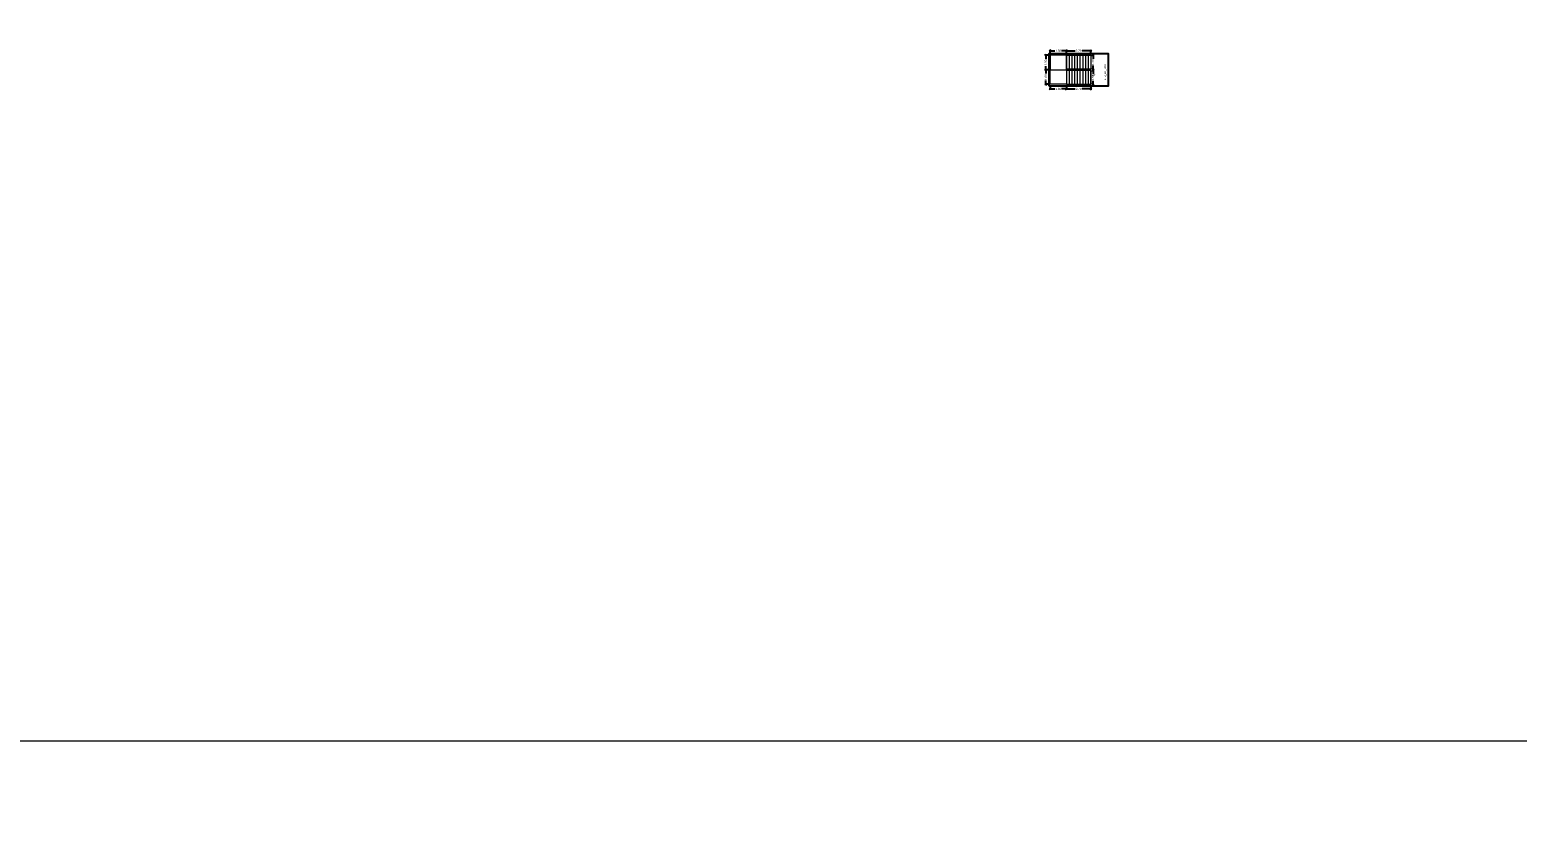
# Model space of a CAD drawing. Header units: metres. Extents: x 256329 to 886268, y -249371 to 355.
# Drawn here: x 285800.4 to 285964.5, y -1434.2 to -1347.7 of the extents above; entities that cross this region are included whole.
import ezdxf

# ---------------------------------------------------------------- set-up
doc = ezdxf.new("R2010")
doc.units = ezdxf.units.M
doc.header["$MEASUREMENT"] = 0
doc.header["$PDMODE"] = 35
doc.linetypes.add('CONTINOUS', pattern=[0])
doc.layers.get('0').update_dxf_attribs({"lineweight": 18})
doc.layers.get('Defpoints').update_dxf_attribs({"lineweight": 20})
doc.layers.add('A-AREA-BUILT UP', color=30, linetype='Continuous', lineweight=0, plot=False)
doc.layers.add('BLK_2_FLR_0_STAIR_5', color=7, linetype='Continuous', plot=False)
for name, color, linetype, lineweight in [('BLK_2_FLR_0_STAIR_5_FLIGHT_1', 7, 'Continuous', 0), ('BLK_2_FLR_0_STAIR_5_FLIGHT_2', 7, 'Continuous', 0), ('BLK_2_FLR_0_STAIR_5_LANDING_1', 7, 'Continuous', 0), ('BLK_2_FLR_0_STAIR_5_LANDING_2', 7, 'Continuous', 0), ('rm text', 7, 'Continuous', 20)]:
    doc.layers.add(name, color=color, linetype=linetype, lineweight=lineweight)
doc.styles.get("Standard").update_dxf_attribs({"font": 'arial.ttf'})
doc.dimstyles.new('METRIC DIM', dxfattribs={"dimtxt": 0.23, "dimasz": 0.18, "dimexe": 0.1, "dimexo": 0.1, "dimgap": 0.09, "dimtad": 0, "dimzin": 0, "dimdsep": 46, "dimtxsty": 'Standard', "dimblk": 'OBLIQUE', "dimcen": 0, "dimdle": 0.1, "dimclrd": 147, "dimclre": 147, "dimclrt": 7, "dimadec": 0, "dimazin": 0, "dimtfac": 1, "dimtofl": 0, "dimtmove": 0, "dimatfit": 2, "dimfxl": 0.125, "dimtolj": 1, "dimtzin": 0, "dimarcsym": 0})

# ---------------------------------------------------------------- blocks, each defined once
blk = doc.blocks.new('_Oblique')
at = {"color": 0, "linetype": 'ByBlock', "lineweight": -2}
blk.add_line((-0.5, -0.5), (0.5, 0.5), dxfattribs=at)
blk = doc.blocks.new('*D1091')
at = {"layer": 'BLK_2_FLR_0_STAIR_5_LANDING_2', "color": 147, "lineweight": -2, "transparency": 16777216}
for p, q in [((285912.888989, -1350.040033), (285913.511489, -1350.040033)), ((285912.988989, -1350.446986), (285912.988989, -1349.940033)), ((285914.888989, -1350.040033), (285914.266489, -1350.040033)), ((285914.788989, -1350.446986), (285914.788989, -1349.940033))]:
    blk.add_line(p, q, dxfattribs=at)
at = {"layer": 'Defpoints', "color": 0, "linetype": 'CONTINOUS', "transparency": 16777216}
for p in [(285912.988989, -1350.546986), (285914.788989, -1350.040033), (285914.788989, -1350.546986)]:
    blk.add_point(p, dxfattribs=at)
at = {"layer": 'BLK_2_FLR_0_STAIR_5_LANDING_2', "color": 147, "linetype": 'CONTINOUS', "lineweight": -2, "transparency": 16777216, "xscale": 0.18, "yscale": 0.18, "zscale": 0.18, "rotation": 180}
blk.add_blockref('_Oblique', (285912.988989, -1350.040033), dxfattribs=at)
at = {"layer": 'BLK_2_FLR_0_STAIR_5_LANDING_2', "color": 147, "linetype": 'CONTINOUS', "lineweight": -2, "transparency": 16777216, "xscale": 0.18, "yscale": 0.18, "zscale": 0.18}
blk.add_blockref('_Oblique', (285914.788989, -1350.040033), dxfattribs=at)
at = {"layer": 'BLK_2_FLR_0_STAIR_5_LANDING_2', "color": 7, "linetype": 'CONTINOUS', "transparency": 16777216, "insert": (285913.888989, -1350.040033), "char_height": 0.23, "attachment_point": 5}
blk.add_mtext('\\A1;1.80', dxfattribs=at)
blk = doc.blocks.new('*D1092')
at = {"layer": 'BLK_2_FLR_0_STAIR_5_LANDING_2', "color": 147, "lineweight": -2, "transparency": 16777216}
for p, q in [((285912.888989, -1350.546986), (285912.410571, -1350.546986)), ((285912.510571, -1350.446986), (285912.510571, -1350.969486)), ((285912.888989, -1352.146986), (285912.410571, -1352.146986)), ((285912.510571, -1352.246986), (285912.510571, -1351.724486))]:
    blk.add_line(p, q, dxfattribs=at)
at = {"layer": 'Defpoints', "color": 0, "linetype": 'CONTINOUS', "transparency": 16777216}
for p in [(285912.988989, -1350.546986), (285912.510571, -1352.146986), (285912.988989, -1352.146986)]:
    blk.add_point(p, dxfattribs=at)
at = {"layer": 'BLK_2_FLR_0_STAIR_5_LANDING_2', "color": 147, "linetype": 'CONTINOUS', "lineweight": -2, "transparency": 16777216, "xscale": 0.18, "yscale": 0.18, "zscale": 0.18}
for p, rotation in [((285912.510571, -1350.546986), 90), ((285912.510571, -1352.146986), 270)]:
    blk.add_blockref('_Oblique', p, dxfattribs=dict(at, rotation=rotation))
at = {"layer": 'BLK_2_FLR_0_STAIR_5_LANDING_2', "color": 7, "linetype": 'CONTINOUS', "transparency": 16777216, "insert": (285912.510571, -1351.346986), "char_height": 0.23, "attachment_point": 5, "rotation": 90}
blk.add_mtext('\\A1;1.60', dxfattribs=at)
blk = doc.blocks.new('*D1093')
at = {"layer": 'BLK_2_FLR_0_STAIR_5_LANDING_1', "color": 147, "lineweight": -2, "transparency": 16777216}
for p, q in [((285912.888989, -1352.146986), (285912.410571, -1352.146986)), ((285912.510571, -1352.046986), (285912.510571, -1352.569486)), ((285912.888989, -1353.746986), (285912.410571, -1353.746986)), ((285912.510571, -1353.846986), (285912.510571, -1353.324486))]:
    blk.add_line(p, q, dxfattribs=at)
at = {"layer": 'Defpoints', "color": 0, "linetype": 'CONTINOUS', "transparency": 16777216}
for p in [(285912.988989, -1352.146986), (285912.510571, -1353.746986), (285912.988989, -1353.746986)]:
    blk.add_point(p, dxfattribs=at)
at = {"layer": 'BLK_2_FLR_0_STAIR_5_LANDING_1', "color": 147, "linetype": 'CONTINOUS', "lineweight": -2, "transparency": 16777216, "xscale": 0.18, "yscale": 0.18, "zscale": 0.18}
for p, rotation in [((285912.510571, -1352.146986), 90), ((285912.510571, -1353.746986), 270)]:
    blk.add_blockref('_Oblique', p, dxfattribs=dict(at, rotation=rotation))
at = {"layer": 'BLK_2_FLR_0_STAIR_5_LANDING_1', "color": 7, "linetype": 'CONTINOUS', "transparency": 16777216, "insert": (285912.510571, -1352.946986), "char_height": 0.23, "attachment_point": 5, "rotation": 90}
blk.add_mtext('\\A1;1.60', dxfattribs=at)
blk = doc.blocks.new('*D1094')
at = {"layer": 'BLK_2_FLR_0_STAIR_5_LANDING_1', "color": 147, "lineweight": -2, "transparency": 16777216}
for p, q in [((285912.888989, -1354.251051), (285913.511489, -1354.251051)), ((285912.988989, -1353.846986), (285912.988989, -1354.351051)), ((285914.888989, -1354.251051), (285914.266489, -1354.251051)), ((285914.788989, -1353.846986), (285914.788989, -1354.351051))]:
    blk.add_line(p, q, dxfattribs=at)
at = {"layer": 'Defpoints', "color": 0, "linetype": 'CONTINOUS', "transparency": 16777216}
for p in [(285912.988989, -1353.746986), (285914.788989, -1353.746986), (285914.788989, -1354.251051)]:
    blk.add_point(p, dxfattribs=at)
at = {"layer": 'BLK_2_FLR_0_STAIR_5_LANDING_1', "color": 147, "linetype": 'CONTINOUS', "lineweight": -2, "transparency": 16777216, "xscale": 0.18, "yscale": 0.18, "zscale": 0.18, "rotation": 180}
blk.add_blockref('_Oblique', (285912.988989, -1354.251051), dxfattribs=at)
at = {"layer": 'BLK_2_FLR_0_STAIR_5_LANDING_1', "color": 147, "linetype": 'CONTINOUS', "lineweight": -2, "transparency": 16777216, "xscale": 0.18, "yscale": 0.18, "zscale": 0.18}
blk.add_blockref('_Oblique', (285914.788989, -1354.251051), dxfattribs=at)
at = {"layer": 'BLK_2_FLR_0_STAIR_5_LANDING_1', "color": 7, "linetype": 'CONTINOUS', "transparency": 16777216, "insert": (285913.888989, -1354.251051), "char_height": 0.23, "attachment_point": 5}
blk.add_mtext('\\A1;1.80', dxfattribs=at)
blk = doc.blocks.new('*D1095')
at = {"layer": 'BLK_2_FLR_0_STAIR_5_FLIGHT_2', "color": 147, "lineweight": -2, "transparency": 16777216}
for p, q in [((285914.688989, -1350.040033), (285915.748703, -1350.040033)), ((285914.788989, -1350.446986), (285914.788989, -1349.940033)), ((285917.588989, -1350.040033), (285916.529276, -1350.040033)), ((285917.488989, -1350.446986), (285917.488989, -1349.940033))]:
    blk.add_line(p, q, dxfattribs=at)
at = {"layer": 'Defpoints', "color": 0, "linetype": 'CONTINOUS', "transparency": 16777216}
for p in [(285914.788989, -1350.040033), (285914.788989, -1350.546986), (285917.488989, -1350.546986)]:
    blk.add_point(p, dxfattribs=at)
at = {"layer": 'BLK_2_FLR_0_STAIR_5_FLIGHT_2', "color": 147, "linetype": 'CONTINOUS', "lineweight": -2, "transparency": 16777216, "xscale": 0.18, "yscale": 0.18, "zscale": 0.18, "rotation": 180}
blk.add_blockref('_Oblique', (285914.788989, -1350.040033), dxfattribs=at)
at = {"layer": 'BLK_2_FLR_0_STAIR_5_FLIGHT_2', "color": 147, "linetype": 'CONTINOUS', "lineweight": -2, "transparency": 16777216, "xscale": 0.18, "yscale": 0.18, "zscale": 0.18}
blk.add_blockref('_Oblique', (285917.488989, -1350.040033), dxfattribs=at)
at = {"layer": 'BLK_2_FLR_0_STAIR_5_FLIGHT_2', "color": 7, "linetype": 'CONTINOUS', "transparency": 16777216, "insert": (285916.138989, -1350.040033), "char_height": 0.23, "attachment_point": 5}
blk.add_mtext('\\A1;2.70', dxfattribs=at)
blk = doc.blocks.new('*D1096')
at = {"layer": 'BLK_2_FLR_0_STAIR_5_FLIGHT_2', "color": 147, "lineweight": -2, "transparency": 16777216}
for p, q in [((285917.588989, -1350.546986), (285917.834366, -1350.546986)), ((285917.734366, -1350.446986), (285917.734366, -1350.931594)), ((285917.588989, -1352.071986), (285917.834366, -1352.071986)), ((285917.734366, -1352.171986), (285917.734366, -1351.687379))]:
    blk.add_line(p, q, dxfattribs=at)
at = {"layer": 'Defpoints', "color": 0, "linetype": 'CONTINOUS', "transparency": 16777216}
for p in [(285917.488989, -1350.546986), (285917.488989, -1352.071986), (285917.734366, -1352.071986)]:
    blk.add_point(p, dxfattribs=at)
at = {"layer": 'BLK_2_FLR_0_STAIR_5_FLIGHT_2', "color": 147, "linetype": 'CONTINOUS', "lineweight": -2, "transparency": 16777216, "xscale": 0.18, "yscale": 0.18, "zscale": 0.18}
for p, rotation in [((285917.734366, -1350.546986), 90), ((285917.734366, -1352.071986), 270)]:
    blk.add_blockref('_Oblique', p, dxfattribs=dict(at, rotation=rotation))
at = {"layer": 'BLK_2_FLR_0_STAIR_5_FLIGHT_2', "color": 7, "linetype": 'CONTINOUS', "transparency": 16777216, "insert": (285917.734366, -1351.309486), "char_height": 0.23, "attachment_point": 5, "rotation": 90}
blk.add_mtext('\\A1;1.53', dxfattribs=at)
blk = doc.blocks.new('*D1097')
at = {"layer": 'BLK_2_FLR_0_STAIR_5_FLIGHT_1', "color": 147, "lineweight": -2, "transparency": 16777216}
for p, q in [((285917.588989, -1352.221986), (285917.834366, -1352.221986)), ((285917.734366, -1352.121986), (285917.734366, -1352.606594)), ((285917.588989, -1353.746986), (285917.834366, -1353.746986)), ((285917.734366, -1353.846986), (285917.734366, -1353.362379))]:
    blk.add_line(p, q, dxfattribs=at)
at = {"layer": 'Defpoints', "color": 0, "linetype": 'CONTINOUS', "transparency": 16777216}
for p in [(285917.488989, -1352.221986), (285917.734366, -1352.221986), (285917.488989, -1353.746986)]:
    blk.add_point(p, dxfattribs=at)
at = {"layer": 'BLK_2_FLR_0_STAIR_5_FLIGHT_1', "color": 147, "linetype": 'CONTINOUS', "lineweight": -2, "transparency": 16777216, "xscale": 0.18, "yscale": 0.18, "zscale": 0.18}
for p, rotation in [((285917.734366, -1352.221986), 90), ((285917.734366, -1353.746986), 270)]:
    blk.add_blockref('_Oblique', p, dxfattribs=dict(at, rotation=rotation))
at = {"layer": 'BLK_2_FLR_0_STAIR_5_FLIGHT_1', "color": 7, "linetype": 'CONTINOUS', "transparency": 16777216, "insert": (285917.734366, -1352.984486), "char_height": 0.23, "attachment_point": 5, "rotation": 90}
blk.add_mtext('\\A1;1.53', dxfattribs=at)
blk = doc.blocks.new('*D1098')
at = {"layer": 'BLK_2_FLR_0_STAIR_5_FLIGHT_1', "color": 147, "lineweight": -2, "transparency": 16777216}
for p, q in [((285914.688989, -1354.251051), (285915.748703, -1354.251051)), ((285914.788989, -1353.846986), (285914.788989, -1354.351051)), ((285917.588989, -1354.251051), (285916.529276, -1354.251051)), ((285917.488989, -1353.846986), (285917.488989, -1354.351051))]:
    blk.add_line(p, q, dxfattribs=at)
at = {"layer": 'Defpoints', "color": 0, "linetype": 'CONTINOUS', "transparency": 16777216}
for p in [(285914.788989, -1353.746986), (285914.788989, -1354.251051), (285917.488989, -1353.746986)]:
    blk.add_point(p, dxfattribs=at)
at = {"layer": 'BLK_2_FLR_0_STAIR_5_FLIGHT_1', "color": 147, "linetype": 'CONTINOUS', "lineweight": -2, "transparency": 16777216, "xscale": 0.18, "yscale": 0.18, "zscale": 0.18, "rotation": 180}
blk.add_blockref('_Oblique', (285914.788989, -1354.251051), dxfattribs=at)
at = {"layer": 'BLK_2_FLR_0_STAIR_5_FLIGHT_1', "color": 147, "linetype": 'CONTINOUS', "lineweight": -2, "transparency": 16777216, "xscale": 0.18, "yscale": 0.18, "zscale": 0.18}
blk.add_blockref('_Oblique', (285917.488989, -1354.251051), dxfattribs=at)
at = {"layer": 'BLK_2_FLR_0_STAIR_5_FLIGHT_1', "color": 7, "linetype": 'CONTINOUS', "transparency": 16777216, "insert": (285916.138989, -1354.251051), "char_height": 0.23, "attachment_point": 5}
blk.add_mtext('\\A1;2.70', dxfattribs=at)

msp = doc.modelspace()

# ---------------------------------------------------------------- linework, layer by layer
at = {"layer": 'A-AREA-BUILT UP'}
msp.add_lwpolyline([(286007.513996, -1039.140196), (285459.69944, -1039.140196), (285459.69944, -1426.201428), (286007.513996, -1426.201428)], close=True, dxfattribs=at)
at = {"layer": 'BLK_2_FLR_0_STAIR_5', "color": 7, "linetype": 'CONTINOUS'}
msp.add_lwpolyline([(285912.838989, -1353.896986), (285919.438989, -1353.896986), (285919.438989, -1350.396986), (285912.838989, -1350.396986)], close=True, dxfattribs=at)
at = {"layer": 'BLK_2_FLR_0_STAIR_5_FLIGHT_1', "color": 3, "linetype": 'CONTINOUS'}
for p, q in [((285914.788989, -1352.221986), (285914.788989, -1353.746986)), ((285915.088989, -1352.221986), (285915.088989, -1353.746986)), ((285915.388989, -1352.221986), (285915.388989, -1353.746986)), ((285915.688989, -1352.221986), (285915.688989, -1353.746986)), ((285915.988989, -1352.221986), (285915.988989, -1353.746986)), ((285916.288989, -1352.221986), (285916.288989, -1353.746986)), ((285916.588989, -1352.221986), (285916.588989, -1353.746986)), ((285916.888989, -1352.221986), (285916.888989, -1353.746986)), ((285917.188989, -1352.221986), (285917.188989, -1353.746986)), ((285917.488989, -1352.221986), (285917.488989, -1353.746986))]:
    msp.add_line(p, q, dxfattribs=at)
at = {"layer": 'BLK_2_FLR_0_STAIR_5_FLIGHT_1', "ltscale": 0.05}
msp.add_lwpolyline([(285917.488989, -1352.221986), (285914.788989, -1352.221986), (285914.788989, -1353.746986), (285917.488989, -1353.746986)], close=True, dxfattribs=at)
at = {"layer": 'BLK_2_FLR_0_STAIR_5_FLIGHT_2', "color": 3, "linetype": 'CONTINOUS'}
for p, q in [((285914.788989, -1350.546986), (285914.788989, -1352.071986)), ((285915.088989, -1350.546986), (285915.088989, -1352.071986)), ((285915.388989, -1350.546986), (285915.388989, -1352.071986)), ((285915.688989, -1350.546986), (285915.688989, -1352.071986)), ((285915.988989, -1350.546986), (285915.988989, -1352.071986)), ((285916.288989, -1350.546986), (285916.288989, -1352.071986)), ((285916.588989, -1350.546986), (285916.588989, -1352.071986)), ((285916.888989, -1350.546986), (285916.888989, -1352.071986)), ((285917.188989, -1350.546986), (285917.188989, -1352.071986)), ((285917.488989, -1350.546986), (285917.488989, -1352.071986))]:
    msp.add_line(p, q, dxfattribs=at)
at = {"layer": 'BLK_2_FLR_0_STAIR_5_FLIGHT_2', "color": 7, "linetype": 'CONTINOUS'}
msp.add_lwpolyline([(285917.488989, -1352.071986), (285914.788989, -1352.071986), (285914.788989, -1350.546986), (285917.488989, -1350.546986)], close=True, dxfattribs=at)
at = {"layer": 'BLK_2_FLR_0_STAIR_5_LANDING_1', "color": 7, "linetype": 'CONTINOUS'}
msp.add_lwpolyline([(285912.988989, -1352.146986), (285914.788989, -1352.146986), (285914.788989, -1353.746986), (285912.988989, -1353.746986)], close=True, dxfattribs=at)
at = {"layer": 'BLK_2_FLR_0_STAIR_5_LANDING_2', "ltscale": 0.05}
msp.add_lwpolyline([(285912.988989, -1352.146986), (285914.788989, -1352.146986), (285914.788989, -1350.546986), (285912.988989, -1350.546986)], close=True, dxfattribs=at)

# ---------------------------------------------------------------- texts
at = {"layer": 'BLK_2_FLR_0_STAIR_5', "color": 7, "linetype": 'CONTINOUS', "insert": (285918.968234, -1353.296691), "char_height": 0.2, "attachment_point": 1, "rotation": 90}
msp.add_mtext_dynamic_manual_height_columns('FLR_HT_M=3', width=2.272281, gutter_width=0.405, heights=[0.300679], dxfattribs=at)
at = {"layer": 'rm text', "insert": (285917.642541, -1352.65195), "char_height": 0.1778, "width": 0.002861, "attachment_point": 1, "rotation": 0.00003515}
msp.add_mtext('UP', dxfattribs=at)

# ---------------------------------------------------------------- dimensions: what is measured, and where the dimension line sits
at = {"layer": 'BLK_2_FLR_0_STAIR_5_FLIGHT_1', "color": 2, "linetype": 'CONTINOUS'}
dim = msp.add_linear_dim(base=(285917.734366, -1352.221986), p1=(285917.488989, -1353.746986), p2=(285917.488989, -1352.221986), angle=90, dimstyle='METRIC DIM', override={"dimfxl": 0.18}, dxfattribs=at)
dim.commit()
dim.dimension.update_dxf_attribs({"geometry": '*D1097', "text_midpoint": (285917.734366, -1352.984486)})
at = {"layer": 'BLK_2_FLR_0_STAIR_5_FLIGHT_1', "color": 1, "linetype": 'CONTINOUS'}
dim = msp.add_linear_dim(base=(285914.788989, -1354.251051), p1=(285917.488989, -1353.746986), p2=(285914.788989, -1353.746986), dimstyle='METRIC DIM', override={"dimfxl": 0.18}, dxfattribs=at)
dim.commit()
dim.dimension.update_dxf_attribs({"geometry": '*D1098', "text_midpoint": (285916.138989, -1354.251051)})
at = {"layer": 'BLK_2_FLR_0_STAIR_5_FLIGHT_2', "color": 1, "linetype": 'CONTINOUS'}
dim = msp.add_linear_dim(base=(285914.788989, -1350.040033), p1=(285917.488989, -1350.546986), p2=(285914.788989, -1350.546986), dimstyle='METRIC DIM', override={"dimfxl": 0.18}, dxfattribs=at)
dim.commit()
dim.dimension.update_dxf_attribs({"geometry": '*D1095', "text_midpoint": (285916.138989, -1350.040033)})
at = {"layer": 'BLK_2_FLR_0_STAIR_5_FLIGHT_2', "color": 2, "linetype": 'CONTINOUS'}
dim = msp.add_linear_dim(base=(285917.734366, -1352.071986), p1=(285917.488989, -1350.546986), p2=(285917.488989, -1352.071986), angle=90, dimstyle='METRIC DIM', override={"dimfxl": 0.18}, dxfattribs=at)
dim.commit()
dim.dimension.update_dxf_attribs({"geometry": '*D1096', "text_midpoint": (285917.734366, -1351.309486)})
at = {"layer": 'BLK_2_FLR_0_STAIR_5_LANDING_1', "color": 1, "linetype": 'CONTINOUS'}
dim = msp.add_linear_dim(base=(285912.510571, -1353.746986), p1=(285912.988989, -1352.146986), p2=(285912.988989, -1353.746986), angle=90, dimstyle='METRIC DIM', override={"dimfxl": 0.18}, dxfattribs=at)
dim.commit()
dim.dimension.update_dxf_attribs({"geometry": '*D1093', "text_midpoint": (285912.510571, -1352.946986)})
at = {"layer": 'BLK_2_FLR_0_STAIR_5_LANDING_1', "color": 2, "linetype": 'CONTINOUS'}
dim = msp.add_linear_dim(base=(285914.788989, -1354.251051), p1=(285912.988989, -1353.746986), p2=(285914.788989, -1353.746986), dimstyle='METRIC DIM', override={"dimfxl": 0.18}, dxfattribs=at)
dim.commit()
dim.dimension.update_dxf_attribs({"geometry": '*D1094', "text_midpoint": (285913.888989, -1354.251051)})
at = {"layer": 'BLK_2_FLR_0_STAIR_5_LANDING_2', "color": 1, "linetype": 'CONTINOUS'}
dim = msp.add_linear_dim(base=(285912.510571, -1352.146986), p1=(285912.988989, -1350.546986), p2=(285912.988989, -1352.146986), angle=90, dimstyle='METRIC DIM', override={"dimfxl": 0.18}, dxfattribs=at)
dim.commit()
dim.dimension.update_dxf_attribs({"geometry": '*D1092', "text_midpoint": (285912.510571, -1351.346986)})
at = {"layer": 'BLK_2_FLR_0_STAIR_5_LANDING_2', "color": 2, "linetype": 'CONTINOUS'}
dim = msp.add_linear_dim(base=(285914.788989, -1350.040033), p1=(285912.988989, -1350.546986), p2=(285914.788989, -1350.546986), dimstyle='METRIC DIM', override={"dimfxl": 0.18}, dxfattribs=at)
dim.commit()
dim.dimension.update_dxf_attribs({"geometry": '*D1091', "text_midpoint": (285913.888989, -1350.040033)})

doc.saveas('drawing.dxf')
